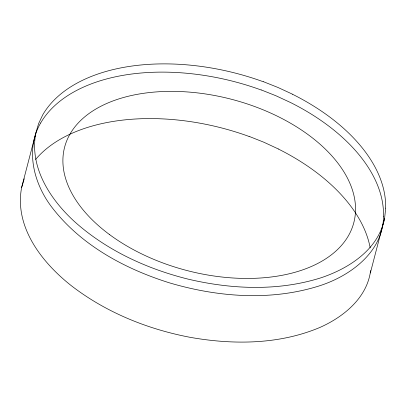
<?xml version="1.0" encoding="UTF-8"?>
<svg xmlns="http://www.w3.org/2000/svg" width="406" height="406" viewBox="0 0 406 406"><rect width="100%" height="100%" fill="white"/><g stroke="black" fill="none" stroke-linecap="round" stroke-linejoin="round"><path stroke-width="0.61" d="M263.327 81.758A179.33 106.164 14.6 0 0 42.777 114.786L38.656 123.475L35.855 132.899L21.609 187.602C14.149 227.223 42.209 262.875 71.573 285.89C106.159 312.513 147.652 329.261 190.368 337.366C233.379 344.938 279.298 344.643 320.05 327.383C343.659 316.883 367.202 297.765 370.612 270.574M383.558 216.383C383.102 252.207 349.997 276.227 318.786 286.052C270.401 301.211 217.829 297.09 169.728 282.936C124.83 268.873 80.946 245.244 51.902 207.309C33.896 183.877 24.903 149.946 40.63 123.018M370.358 272.954L384.604 218.245L385.7 208.146M35.855 132.899C29.161 166.825 49.928 198.945 73.856 221.011C105.915 250.005 146.211 268.655 187.897 279.079C231.379 289.356 277.917 291.406 320.928 277.816C348.972 268.483 378.697 249.355 384.604 218.245M21.609 187.602L24.228 178.767M263.372 81.672L278.029 87.498L292.624 94.263M261.231 89.914L275.887 95.735L290.483 102.505A181.639 107.534 14.6 0 1 383.497 216.373M249.122 136.38L263.778 142.201L278.374 148.972M278.338 149.002A181.639 107.534 14.6 0 1 370.191 247.878M35.627 159.431A179.33 106.164 14.6 0 1 249.076 136.462M292.589 94.299A181.639 107.534 14.6 0 1 385.634 208.136M40.636 123.023A179.33 106.164 14.6 0 1 261.185 89.995M109.727 234.719A149.438 88.472 14.6 0 0 351.885 228.558A149.438 88.472 14.6 0 0 166.049 91.436A149.438 88.472 14.6 0 0 109.727 234.719"/></g></svg>
